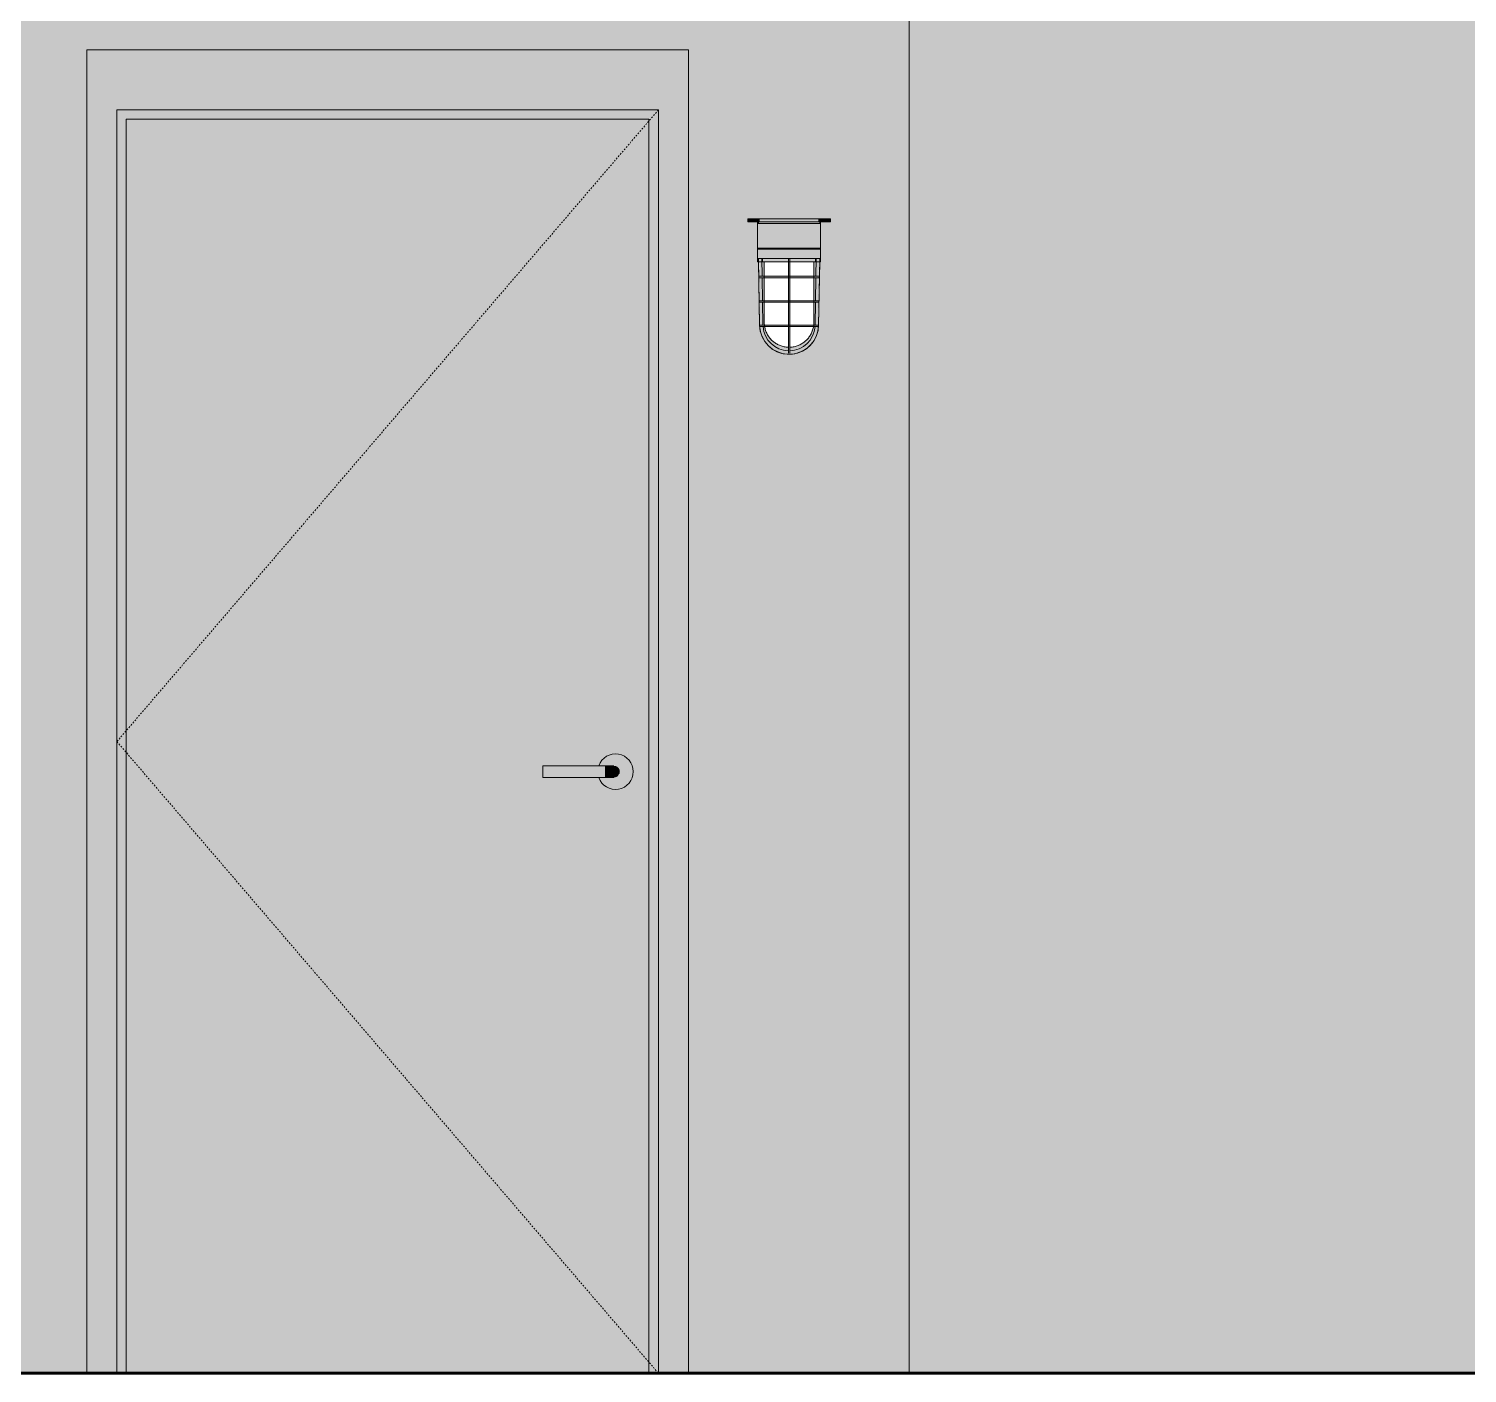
# Model space of a CAD drawing. Header units: inches. Extents: x -3547 to 1646, y 123 to 485.
# Drawn here: x 806.2 to 901.9, y 268 to 357.4 of the extents above; entities that cross this region are included whole.
import ezdxf

# ---------------------------------------------------------------- set-up
doc = ezdxf.new("R2010")
doc.units = ezdxf.units.IN
doc.header["$MEASUREMENT"] = 0
doc.linetypes.add('Dash 1_16_', pattern=[0.125, 0.0625, -0.0625])
doc.linetypes.add('Grid Line 1_2_', pattern=[0.875, 0.5, -0.125, 0.125, -0.125])
for name, color, linetype, lineweight in [('0-3', 50, 'Continuous', 5), ('A-DOOR', 31, 'Continuous', 18), ('A-DOOR-1', 31, 'Continuous', 9), ('A-DOOR-2', 31, 'Dash 1_16_', 9), ('A-DOOR-FRAM', 31, 'Continuous', 9), ('A-DOOR-FRAM-1', 31, 'Continuous', 18), ('A-FLOR-2', 250, 'Continuous', 60), ('A-FLOR-LEVL-1', 51, 'Grid Line 1_2_', 9), ('E-LITE-EQPM', 33, 'Continuous', 9), ('I-WALL', 2, 'Continuous', 18), ('I-WALL-1', 2, 'Continuous', 5)]:
    doc.layers.add(name, color=color, linetype=linetype, lineweight=lineweight)

# ---------------------------------------------------------------- blocks, each defined once
blk = doc.blocks.new('CTR - 1st Phase - Shell_rvt-4-INTERIOR ELEVATION - CORRIDOR EAST _302_E_ - 3RD FLOOR - WEST WALL')
at = {"layer": 'A-FLOR-2'}
blk.add_line((3496.968, 268), (2452.236, 268), dxfattribs=at)
blk = doc.blocks.new('Lighting-Flood-Cooper-All-Pro-VT1730-LED - Lighting-Flood-Cooper-All-Pro-VT1730-LED-2279368-INTERIOR ELEVATION - CORRIDOR EAST _302_E_ - 3RD FLOOR - WEST WALL')
at = {"layer": 'E-LITE-EQPM'}
for points in [[(2765.11, 344.562), (2765.167, 344.562), (2765.167, 344.75), (2764.976, 344.75), (2764.99, 344.562), (2765.059, 344.562)], [(2765.167, 344.562), (2765.375, 344.562), (2765.375, 344.75), (2765.167, 344.75)], [(2765.624, 344.562), (2765.738, 344.562), (2765.724, 344.75), (2765.375, 344.75), (2765.375, 344.562), (2765.52, 344.562)], [(2769.033, 342.812), (2769.824, 342.812), (2769.824, 344.437), (2765.624, 344.437), (2765.624, 342.812), (2768.612, 342.812)], [(2765.823, 344.437), (2769.761, 344.437), (2769.761, 344.562), (2765.686, 344.562), (2765.686, 344.437), (2765.787, 344.437)], [(2767.76, 344.562), (2769.709, 344.562), (2769.699, 344.75), (2765.738, 344.75), (2765.749, 344.562), (2767.724, 344.562)], [(2769.72, 344.562), (2770.072, 344.562), (2770.072, 344.75), (2769.709, 344.75), (2769.712, 344.562)], [(2770.174, 344.562), (2770.281, 344.562), (2770.281, 344.75), (2770.072, 344.75), (2770.072, 344.562)], [(2770.472, 344.562), (2770.457, 344.75), (2770.281, 344.75), (2770.281, 344.562), (2770.457, 344.562)], [(2769.685, 342.125), (2769.824, 342.125), (2769.824, 342.75), (2765.624, 342.75), (2765.624, 342.125), (2769.616, 342.125)], [(2768.184, 342.75), (2769.792, 342.75), (2769.792, 342.812), (2765.655, 342.812), (2765.655, 342.75), (2768.175, 342.75)], [(2765.765, 337.678), (2765.808, 337.69), (2765.709, 342.125), (2765.687, 342.125), (2765.738, 339.068), (2765.752, 338.582), (2765.765, 337.679)], [(2769.683, 337.678), (2769.739, 340.736), (2769.742, 341.221), (2769.755, 342.125), (2769.716, 342.125), (2769.65, 337.679), (2769.677, 337.679)], [(2766.188, 339.221), (2767.677, 339.225), (2767.696, 339.261), (2767.74, 339.265), (2767.771, 339.242), (2767.771, 339.221), (2769.684, 339.24), (2769.657, 339.315), (2767.771, 339.294), (2767.724, 339.27), (2767.677, 339.297), (2767.677, 339.315), (2765.771, 339.297), (2765.763, 339.24), (2765.924, 339.221), (2766.023, 339.221), (2766.174, 339.221)], [(2767.668, 335.752), (2768.006, 335.776), (2768.301, 335.844), (2768.582, 335.953), (2768.995, 336.218), (2769.215, 336.449), (2769.439, 336.77), (2769.551, 337.022), (2769.606, 337.157), (2769.661, 337.449), (2769.661, 337.679), (2769.65, 337.664), (2769.631, 337.611), (2769.619, 337.596), (2769.413, 336.828), (2768.906, 336.206), (2768.145, 335.844), (2767.748, 335.826), (2767.712, 335.768), (2767.689, 335.776), (2767.689, 335.837), (2767.677, 335.844), (2767.259, 335.865), (2766.541, 336.206), (2766.009, 336.86), (2765.809, 337.614), (2765.794, 337.615), (2765.778, 337.679), (2765.77, 337.678), (2765.816, 337.281), (2765.853, 337.129), (2766.066, 336.662), (2766.422, 336.252), (2766.657, 336.074), (2766.9, 335.932), (2767.408, 335.776), (2767.623, 335.762)], [(2768.691, 337.596), (2769.653, 337.615), (2769.627, 337.69), (2767.758, 337.672), (2767.74, 337.647), (2767.697, 337.655), (2767.688, 337.687), (2767.677, 337.69), (2765.8, 337.669), (2765.798, 337.615), (2766.265, 337.596), (2767.681, 337.599), (2767.699, 337.637), (2767.756, 337.631), (2767.771, 337.596), (2768.624, 337.596)]]:
    blk.add_hatch(color=256, dxfattribs=at).paths.add_polyline_path(points, flags=0)
h = blk.add_hatch(color=256, dxfattribs=at)
h.paths.add_polyline_path([(2767.677, 335.844), (2767.677, 335.991), (2766.866, 336.206), (2766.222, 336.864), (2765.992, 337.597), (2765.827, 337.606), (2766.009, 336.86), (2766.541, 336.206), (2767.302, 335.844), (2767.473, 335.844)], flags=0)
h.paths.add_polyline_path([(2767.896, 335.844), (2768.145, 335.844), (2768.907, 336.206), (2769.448, 336.896), (2769.622, 337.61), (2769.433, 337.596), (2769.215, 336.828), (2768.582, 336.206), (2767.771, 335.991), (2767.771, 335.844)], flags=0)
h.paths.add_polyline_path([(2765.809, 337.686), (2765.893, 337.69), (2765.99, 337.69), (2765.963, 339.23), (2765.853, 339.225), (2765.782, 339.221), (2765.808, 337.69)], flags=0)
h.paths.add_polyline_path([(2769.639, 337.686), (2769.666, 339.237), (2769.484, 339.221), (2769.458, 337.69), (2769.639, 337.686)], flags=0)
h.paths.add_polyline_path([(2765.78, 339.312), (2765.862, 339.315), (2765.962, 339.315), (2765.935, 340.855), (2765.826, 340.85), (2765.753, 340.846), (2765.78, 339.315)], flags=0)
h.paths.add_polyline_path([(2769.667, 339.312), (2769.694, 340.861), (2769.513, 340.846), (2769.486, 339.315), (2769.657, 339.315)], flags=0)
h.paths.add_polyline_path([(2765.752, 340.937), (2765.835, 340.94), (2765.933, 340.94), (2765.912, 342.125), (2765.731, 342.125), (2765.752, 340.94)], flags=0)
h.paths.add_polyline_path([(2769.696, 340.937), (2769.716, 342.125), (2769.535, 342.125), (2769.535, 340.94), (2769.685, 340.94)], flags=0)
h = blk.add_hatch(color=256, dxfattribs=at)
h.paths.add_polyline_path([(2768.136, 341.899), (2769.492, 341.899), (2769.492, 342.125), (2767.759, 342.125), (2767.78, 341.899), (2768.128, 341.899)], flags=0)
h.paths.add_polyline_path([(2766.103, 341.899), (2767.679, 341.899), (2767.677, 342.125), (2765.956, 342.125), (2765.956, 341.899), (2766.074, 341.899)], flags=0)
h = blk.add_hatch(color=256, dxfattribs=at)
h.paths.add_polyline_path([(2767.718, 337.678), (2767.759, 337.69), (2767.771, 338.329), (2767.756, 339.257), (2767.724, 339.265), (2767.677, 339.245), (2767.697, 337.679), (2767.708, 337.678)], flags=0)
h.paths.add_polyline_path([(2767.733, 339.27), (2767.771, 339.302), (2767.752, 340.882), (2767.751, 340.905), (2767.771, 340.943), (2767.75, 342.125), (2767.688, 342.107), (2767.677, 341.356), (2767.699, 340.898), (2767.69, 340.882), (2767.677, 340.842), (2767.696, 339.278), (2767.724, 339.27)], flags=0)
h = blk.add_hatch(color=256, dxfattribs=at)
h.paths.add_polyline_path([(2769.513, 340.846), (2769.712, 340.864), (2769.685, 340.94), (2767.771, 340.918), (2767.754, 340.881), (2767.771, 340.846), (2769.51, 340.846)], flags=0)
h.paths.add_polyline_path([(2765.898, 340.846), (2765.986, 340.846), (2767.677, 340.85), (2767.699, 340.89), (2767.691, 340.906), (2767.625, 340.94), (2765.75, 340.936), (2765.736, 340.864), (2765.883, 340.846)], flags=0)
h = blk.add_hatch(color=256, dxfattribs=at)
h.paths.add_polyline_path([(2767.729, 335.762), (2767.771, 335.964), (2767.75, 337.477), (2767.748, 337.639), (2767.689, 337.631), (2767.681, 337.596), (2767.677, 335.844), (2767.706, 335.826), (2767.706, 335.77), (2767.725, 335.764)], flags=0)
h.paths.add_polyline_path([(2767.724, 337.644), (2767.746, 337.649), (2767.75, 337.679), (2767.69, 337.66), (2767.721, 337.645)], flags=0)
for p, q in [((2764.974, 344.75), (2764.974, 344.562)), ((2764.976, 344.75), (2765.167, 344.75)), ((2765.167, 344.562), (2764.976, 344.562)), ((2765.167, 344.75), (2765.375, 344.75)), ((2765.167, 344.75), (2765.167, 344.562)), ((2765.375, 344.562), (2765.167, 344.562)), ((2765.375, 344.75), (2765.738, 344.75)), ((2765.738, 344.562), (2765.375, 344.562)), ((2765.624, 341.899), (2765.624, 344.75)), ((2765.624, 344.75), (2769.824, 344.75)), ((2765.624, 344.437), (2765.624, 342.812)), ((2765.624, 344.437), (2769.824, 344.437)), ((2765.686, 344.562), (2765.686, 344.437)), ((2765.738, 344.75), (2769.709, 344.75)), ((2765.738, 344.562), (2765.738, 344.75)), ((2769.709, 344.562), (2765.738, 344.562)), ((2769.709, 344.75), (2770.072, 344.75)), ((2769.709, 344.75), (2769.709, 344.562)), ((2770.072, 344.562), (2769.709, 344.562)), ((2769.761, 344.437), (2769.761, 344.562)), ((2769.824, 344.75), (2769.824, 341.899)), ((2769.824, 342.812), (2769.824, 344.437)), ((2770.072, 344.75), (2770.281, 344.75)), ((2770.281, 344.562), (2770.072, 344.562)), ((2770.281, 344.75), (2770.472, 344.75)), ((2770.281, 344.75), (2770.281, 344.562)), ((2770.472, 344.562), (2770.281, 344.562)), ((2770.474, 344.562), (2770.474, 344.75)), ((2765.624, 342.812), (2769.824, 342.812)), ((2765.624, 342.75), (2765.624, 342.125)), ((2765.624, 342.75), (2769.824, 342.75)), ((2765.655, 342.812), (2765.655, 342.75)), ((2769.792, 342.75), (2769.792, 342.812)), ((2769.824, 342.125), (2769.824, 342.75)), ((2765.624, 342.125), (2769.824, 342.125)), ((2769.824, 341.899), (2765.624, 341.899)), ((2765.684, 342.125), (2765.762, 337.678)), ((2765.688, 341.899), (2765.762, 337.681)), ((2765.913, 342.125), (2765.933, 340.94)), ((2765.956, 342.125), (2765.956, 341.899)), ((2765.956, 341.899), (2767.679, 341.899)), ((2766.074, 341.899), (2766.074, 337.871)), ((2767.677, 342.126), (2767.677, 337.679)), ((2767.769, 341.899), (2769.492, 341.899)), ((2767.771, 337.679), (2767.771, 342.126)), ((2769.374, 337.871), (2769.374, 341.899)), ((2769.492, 341.899), (2769.492, 342.125)), ((2769.535, 342.125), (2769.514, 340.94)), ((2769.686, 337.678), (2769.763, 342.125)), ((2769.759, 341.899), (2769.686, 337.681)), ((2765.876, 340.846), (2765.903, 340.846)), ((2765.935, 340.855), (2765.962, 339.31)), ((2769.513, 340.846), (2769.486, 339.31)), ((2765.903, 339.221), (2765.922, 339.221)), ((2765.963, 339.23), (2765.99, 337.686)), ((2769.484, 339.224), (2769.457, 337.686)), ((2765.931, 337.596), (2765.951, 337.596)), ((2767.677, 337.596), (2767.677, 337.303)), ((2767.677, 335.991), (2767.677, 336.206)), ((2767.677, 335.844), (2767.677, 335.978)), ((2767.771, 336.206), (2767.771, 335.991)), ((2767.771, 335.978), (2767.771, 335.844))]:
    blk.add_line(p, q, dxfattribs=at)
at = {"layer": 'E-LITE-EQPM', "flags": 128}
for points in [[(2765.752, 340.846), (2765.75, 340.846), (2765.748, 340.846), (2765.746, 340.846), (2765.744, 340.846), (2765.742, 340.847), (2765.741, 340.847), (2765.739, 340.848), (2765.737, 340.848), (2765.735, 340.849), (2765.734, 340.85), (2765.732, 340.85), (2765.73, 340.851), (2765.728, 340.852), (2765.727, 340.853), (2765.725, 340.854), (2765.724, 340.855), (2765.722, 340.856), (2765.721, 340.858), (2765.719, 340.859), (2765.718, 340.86), (2765.717, 340.861), (2765.716, 340.863), (2765.714, 340.864), (2765.713, 340.866), (2765.712, 340.867), (2765.711, 340.869), (2765.71, 340.871), (2765.71, 340.872), (2765.709, 340.874), (2765.708, 340.876), (2765.707, 340.878), (2765.707, 340.879), (2765.706, 340.881), (2765.706, 340.883), (2765.706, 340.885), (2765.705, 340.887), (2765.705, 340.889), (2765.705, 340.89), (2765.705, 340.892), (2765.705, 340.894), (2765.705, 340.896), (2765.705, 340.898), (2765.705, 340.9), (2765.706, 340.902), (2765.706, 340.903), (2765.707, 340.905), (2765.707, 340.907), (2765.708, 340.909), (2765.708, 340.911), (2765.709, 340.912), (2765.71, 340.914), (2765.711, 340.916), (2765.712, 340.917), (2765.713, 340.919), (2765.714, 340.92), (2765.715, 340.922), (2765.716, 340.923), (2765.717, 340.925), (2765.719, 340.926), (2765.72, 340.927), (2765.722, 340.929), (2765.723, 340.93), (2765.724, 340.931), (2765.726, 340.932), (2765.728, 340.933), (2765.729, 340.934), (2765.731, 340.935), (2765.733, 340.936), (2765.734, 340.936), (2765.736, 340.937), (2765.738, 340.938), (2765.74, 340.938), (2765.741, 340.938), (2765.743, 340.939), (2765.745, 340.939), (2765.747, 340.939), (2765.749, 340.94), (2765.751, 340.94), (2765.752, 340.94)], [(2765.752, 340.94), (2765.753, 340.94), (2765.758, 340.94), (2765.766, 340.94), (2765.777, 340.94), (2765.791, 340.94), (2765.808, 340.94)], [(2769.696, 340.94), (2769.694, 340.94), (2769.689, 340.94), (2769.682, 340.94), (2769.671, 340.94), (2769.656, 340.94), (2769.639, 340.94), (2769.619, 340.94), (2769.596, 340.94), (2769.569, 340.94), (2769.54, 340.94), (2769.508, 340.94), (2769.473, 340.94), (2769.435, 340.94), (2769.394, 340.94), (2769.351, 340.94), (2769.305, 340.94), (2769.257, 340.94), (2769.206, 340.94), (2769.153, 340.94), (2769.098, 340.94), (2769.04, 340.94), (2768.98, 340.94), (2768.918, 340.94), (2768.855, 340.94), (2768.789, 340.94), (2768.722, 340.94), (2768.653, 340.94), (2768.583, 340.94), (2768.511, 340.94), (2768.438, 340.94), (2768.364, 340.94), (2768.289, 340.94), (2768.213, 340.94), (2768.136, 340.94), (2768.059, 340.94), (2767.981, 340.94), (2767.903, 340.94), (2767.824, 340.94), (2767.745, 340.94), (2767.666, 340.94), (2767.587, 340.94), (2767.509, 340.94), (2767.431, 340.94), (2767.353, 340.94), (2767.276, 340.94), (2767.199, 340.94), (2767.124, 340.94), (2767.049, 340.94), (2766.975, 340.94), (2766.903, 340.94), (2766.832, 340.94), (2766.762, 340.94), (2766.694, 340.94), (2766.628, 340.94), (2766.563, 340.94), (2766.5, 340.94), (2766.44, 340.94), (2766.381, 340.94), (2766.324, 340.94), (2766.27, 340.94), (2766.218, 340.94), (2766.168, 340.94), (2766.121, 340.94), (2766.076, 340.94), (2766.034, 340.94), (2765.995, 340.94), (2765.958, 340.94), (2765.924, 340.94), (2765.894, 340.94), (2765.866, 340.94), (2765.841, 340.94), (2765.819, 340.94), (2765.8, 340.94), (2765.784, 340.94), (2765.772, 340.94), (2765.762, 340.94), (2765.756, 340.94), (2765.752, 340.94), (2765.752, 340.94)], [(2765.819, 340.846), (2765.8, 340.846), (2765.784, 340.846), (2765.772, 340.846), (2765.762, 340.846), (2765.756, 340.846), (2765.752, 340.846), (2765.752, 340.846)], [(2765.752, 340.846), (2765.753, 340.846), (2765.758, 340.846), (2765.766, 340.846), (2765.777, 340.846), (2765.791, 340.846), (2765.808, 340.846), (2765.829, 340.846), (2765.852, 340.846), (2765.878, 340.846), (2765.907, 340.846), (2765.94, 340.846), (2765.975, 340.846), (2766.012, 340.846), (2766.053, 340.846), (2766.096, 340.846), (2766.142, 340.846), (2766.19, 340.846), (2766.241, 340.846), (2766.294, 340.846), (2766.35, 340.846), (2766.408, 340.846), (2766.467, 340.846), (2766.529, 340.846), (2766.593, 340.846), (2766.658, 340.846), (2766.725, 340.846), (2766.794, 340.846), (2766.865, 340.846), (2766.936, 340.846), (2767.009, 340.846), (2767.083, 340.846), (2767.158, 340.846), (2767.234, 340.846), (2767.311, 340.846), (2767.389, 340.846), (2767.467, 340.846), (2767.545, 340.846), (2767.624, 340.846), (2767.702, 340.846), (2767.781, 340.846), (2767.86, 340.846), (2767.939, 340.846), (2768.017, 340.846), (2768.095, 340.846), (2768.172, 340.846), (2768.248, 340.846), (2768.324, 340.846), (2768.398, 340.846), (2768.472, 340.846), (2768.544, 340.846), (2768.615, 340.846), (2768.685, 340.846), (2768.753, 340.846), (2768.82, 340.846), (2768.884, 340.846), (2768.947, 340.846), (2769.008, 340.846), (2769.067, 340.846), (2769.123, 340.846), (2769.178, 340.846), (2769.23, 340.846), (2769.28, 340.846), (2769.327, 340.846), (2769.371, 340.846), (2769.413, 340.846), (2769.453, 340.846), (2769.489, 340.846), (2769.523, 340.846), (2769.554, 340.846), (2769.582, 340.846), (2769.607, 340.846), (2769.629, 340.846), (2769.647, 340.846), (2769.663, 340.846), (2769.676, 340.846), (2769.686, 340.846), (2769.692, 340.846), (2769.695, 340.846), (2769.696, 340.846)], [(2769.696, 340.846), (2769.694, 340.846), (2769.689, 340.846), (2769.682, 340.846), (2769.671, 340.846), (2769.656, 340.846), (2769.639, 340.846), (2769.619, 340.846)], [(2769.629, 340.94), (2769.647, 340.94), (2769.663, 340.94), (2769.676, 340.94), (2769.686, 340.94), (2769.692, 340.94), (2769.695, 340.94), (2769.696, 340.94)], [(2769.696, 340.94), (2769.698, 340.94), (2769.699, 340.939), (2769.701, 340.939), (2769.703, 340.939), (2769.705, 340.939), (2769.707, 340.938), (2769.709, 340.938), (2769.71, 340.937), (2769.712, 340.937), (2769.714, 340.936), (2769.716, 340.935), (2769.717, 340.934), (2769.719, 340.933), (2769.721, 340.932), (2769.722, 340.931), (2769.724, 340.93), (2769.725, 340.929), (2769.727, 340.928), (2769.728, 340.927), (2769.729, 340.925), (2769.731, 340.924), (2769.732, 340.923), (2769.733, 340.921), (2769.734, 340.92), (2769.735, 340.918), (2769.736, 340.916), (2769.737, 340.915), (2769.738, 340.913), (2769.739, 340.911), (2769.739, 340.91), (2769.74, 340.908), (2769.741, 340.906), (2769.741, 340.904), (2769.742, 340.903), (2769.742, 340.901), (2769.742, 340.899), (2769.742, 340.897), (2769.743, 340.895), (2769.743, 340.893), (2769.743, 340.891), (2769.742, 340.89), (2769.742, 340.888), (2769.742, 340.886), (2769.742, 340.884), (2769.741, 340.882), (2769.741, 340.88), (2769.74, 340.878), (2769.74, 340.877), (2769.739, 340.875), (2769.738, 340.873), (2769.738, 340.872), (2769.737, 340.87), (2769.736, 340.868), (2769.735, 340.867), (2769.734, 340.865), (2769.732, 340.864), (2769.731, 340.862), (2769.73, 340.861), (2769.729, 340.859), (2769.727, 340.858), (2769.726, 340.857), (2769.724, 340.856), (2769.723, 340.855), (2769.721, 340.854), (2769.72, 340.853), (2769.718, 340.852), (2769.717, 340.851), (2769.715, 340.85), (2769.713, 340.849), (2769.711, 340.849), (2769.71, 340.848), (2769.708, 340.847), (2769.706, 340.847), (2769.704, 340.847), (2769.702, 340.846), (2769.7, 340.846), (2769.699, 340.846), (2769.697, 340.846), (2769.696, 340.846)], [(2765.78, 339.221), (2765.778, 339.221), (2765.776, 339.221), (2765.774, 339.221), (2765.772, 339.221), (2765.77, 339.222), (2765.768, 339.222), (2765.767, 339.223), (2765.765, 339.223), (2765.763, 339.224), (2765.761, 339.225), (2765.76, 339.225), (2765.758, 339.226), (2765.756, 339.227), (2765.755, 339.228), (2765.753, 339.229), (2765.752, 339.23), (2765.75, 339.231), (2765.749, 339.233), (2765.747, 339.234), (2765.746, 339.235), (2765.745, 339.236), (2765.743, 339.238), (2765.742, 339.239), (2765.741, 339.241), (2765.74, 339.242), (2765.739, 339.244), (2765.738, 339.246), (2765.737, 339.247), (2765.737, 339.249), (2765.736, 339.251), (2765.735, 339.253), (2765.735, 339.254), (2765.734, 339.256), (2765.734, 339.258), (2765.733, 339.26), (2765.733, 339.262), (2765.733, 339.264), (2765.733, 339.265), (2765.733, 339.267), (2765.733, 339.269), (2765.733, 339.271), (2765.733, 339.273), (2765.733, 339.275), (2765.734, 339.277), (2765.734, 339.278), (2765.734, 339.28), (2765.735, 339.282), (2765.736, 339.284), (2765.736, 339.286), (2765.737, 339.287), (2765.738, 339.289), (2765.739, 339.291), (2765.74, 339.292), (2765.741, 339.294), (2765.742, 339.295), (2765.743, 339.297), (2765.744, 339.298), (2765.745, 339.3), (2765.747, 339.301), (2765.748, 339.302), (2765.749, 339.304), (2765.751, 339.305), (2765.752, 339.306), (2765.754, 339.307), (2765.755, 339.308), (2765.757, 339.309), (2765.759, 339.31), (2765.76, 339.311), (2765.762, 339.311), (2765.764, 339.312), (2765.766, 339.313), (2765.767, 339.313), (2765.769, 339.313), (2765.771, 339.314), (2765.773, 339.314), (2765.775, 339.314), (2765.777, 339.315), (2765.779, 339.315), (2765.78, 339.315)], [(2765.78, 339.315), (2765.781, 339.315), (2765.786, 339.315), (2765.794, 339.315), (2765.804, 339.315), (2765.818, 339.315), (2765.835, 339.315), (2765.853, 339.315)], [(2769.668, 339.315), (2769.666, 339.315), (2769.662, 339.315), (2769.654, 339.315), (2769.643, 339.315), (2769.629, 339.315), (2769.612, 339.315), (2769.592, 339.315), (2769.569, 339.315), (2769.543, 339.315), (2769.514, 339.315), (2769.483, 339.315), (2769.448, 339.315), (2769.411, 339.315), (2769.371, 339.315), (2769.328, 339.315), (2769.283, 339.315), (2769.235, 339.315), (2769.185, 339.315), (2769.133, 339.315), (2769.078, 339.315), (2769.021, 339.315), (2768.962, 339.315), (2768.902, 339.315), (2768.839, 339.315), (2768.774, 339.315), (2768.708, 339.315), (2768.64, 339.315), (2768.571, 339.315), (2768.5, 339.315), (2768.428, 339.315), (2768.355, 339.315), (2768.281, 339.315), (2768.206, 339.315), (2768.131, 339.315), (2768.054, 339.315), (2767.977, 339.315), (2767.9, 339.315), (2767.822, 339.315), (2767.745, 339.315), (2767.667, 339.315), (2767.589, 339.315), (2767.512, 339.315), (2767.435, 339.315), (2767.358, 339.315), (2767.282, 339.315), (2767.207, 339.315), (2767.132, 339.315), (2767.059, 339.315), (2766.986, 339.315), (2766.915, 339.315), (2766.845, 339.315), (2766.776, 339.315), (2766.709, 339.315), (2766.643, 339.315), (2766.58, 339.315), (2766.518, 339.315), (2766.458, 339.315), (2766.4, 339.315), (2766.344, 339.315), (2766.29, 339.315), (2766.239, 339.315), (2766.19, 339.315), (2766.143, 339.315), (2766.099, 339.315), (2766.058, 339.315), (2766.019, 339.315), (2765.983, 339.315), (2765.95, 339.315), (2765.919, 339.315), (2765.892, 339.315), (2765.867, 339.315), (2765.846, 339.315), (2765.827, 339.315), (2765.812, 339.315), (2765.799, 339.315), (2765.79, 339.315), (2765.783, 339.315), (2765.78, 339.315), (2765.78, 339.315)], [(2765.853, 339.221), (2765.846, 339.221), (2765.827, 339.221), (2765.812, 339.221), (2765.799, 339.221), (2765.79, 339.221), (2765.783, 339.221), (2765.78, 339.221), (2765.78, 339.221)], [(2765.78, 339.221), (2765.781, 339.221), (2765.786, 339.221), (2765.794, 339.221), (2765.804, 339.221), (2765.818, 339.221), (2765.835, 339.221), (2765.855, 339.221), (2765.878, 339.221), (2765.904, 339.221), (2765.933, 339.221), (2765.965, 339.221), (2765.999, 339.221), (2766.037, 339.221), (2766.077, 339.221), (2766.119, 339.221), (2766.164, 339.221), (2766.212, 339.221), (2766.262, 339.221), (2766.315, 339.221), (2766.369, 339.221), (2766.426, 339.221), (2766.485, 339.221), (2766.546, 339.221), (2766.609, 339.221), (2766.673, 339.221), (2766.74, 339.221), (2766.807, 339.221), (2766.877, 339.221), (2766.947, 339.221), (2767.019, 339.221), (2767.092, 339.221), (2767.166, 339.221), (2767.241, 339.221), (2767.317, 339.221), (2767.393, 339.221), (2767.47, 339.221), (2767.547, 339.221), (2767.625, 339.221), (2767.703, 339.221), (2767.781, 339.221), (2767.858, 339.221), (2767.936, 339.221), (2768.013, 339.221), (2768.089, 339.221), (2768.165, 339.221), (2768.241, 339.221), (2768.315, 339.221), (2768.389, 339.221), (2768.461, 339.221), (2768.533, 339.221), (2768.603, 339.221), (2768.671, 339.221), (2768.739, 339.221), (2768.804, 339.221), (2768.868, 339.221), (2768.93, 339.221), (2768.99, 339.221), (2769.048, 339.221), (2769.104, 339.221), (2769.157, 339.221), (2769.209, 339.221), (2769.258, 339.221), (2769.304, 339.221), (2769.348, 339.221), (2769.39, 339.221), (2769.428, 339.221), (2769.464, 339.221), (2769.498, 339.221), (2769.528, 339.221), (2769.556, 339.221), (2769.58, 339.221), (2769.602, 339.221), (2769.62, 339.221), (2769.636, 339.221), (2769.648, 339.221), (2769.658, 339.221), (2769.664, 339.221), (2769.667, 339.221), (2769.668, 339.221)], [(2769.668, 339.221), (2769.666, 339.221), (2769.662, 339.221), (2769.654, 339.221), (2769.643, 339.221), (2769.629, 339.221), (2769.612, 339.221), (2769.592, 339.221)], [(2769.602, 339.315), (2769.62, 339.315), (2769.636, 339.315), (2769.648, 339.315), (2769.658, 339.315), (2769.664, 339.315), (2769.667, 339.315), (2769.668, 339.315)], [(2769.668, 339.315), (2769.67, 339.315), (2769.672, 339.314), (2769.673, 339.314), (2769.675, 339.314), (2769.677, 339.314), (2769.679, 339.313), (2769.681, 339.313), (2769.683, 339.312), (2769.684, 339.312), (2769.686, 339.311), (2769.688, 339.31), (2769.69, 339.309), (2769.691, 339.308), (2769.693, 339.307), (2769.694, 339.306), (2769.696, 339.305), (2769.697, 339.304), (2769.699, 339.303), (2769.7, 339.302), (2769.702, 339.3), (2769.703, 339.299), (2769.704, 339.298), (2769.705, 339.296), (2769.706, 339.295), (2769.707, 339.293), (2769.708, 339.291), (2769.709, 339.29), (2769.71, 339.288), (2769.711, 339.286), (2769.712, 339.285), (2769.712, 339.283), (2769.713, 339.281), (2769.713, 339.279), (2769.714, 339.278), (2769.714, 339.276), (2769.714, 339.274), (2769.715, 339.272), (2769.715, 339.27), (2769.715, 339.268), (2769.715, 339.266), (2769.715, 339.265), (2769.714, 339.263), (2769.714, 339.261), (2769.714, 339.259), (2769.714, 339.257), (2769.713, 339.255), (2769.713, 339.253), (2769.712, 339.252), (2769.711, 339.25), (2769.711, 339.248), (2769.71, 339.247), (2769.709, 339.245), (2769.708, 339.243), (2769.707, 339.242), (2769.706, 339.24), (2769.705, 339.239), (2769.703, 339.237), (2769.702, 339.236), (2769.701, 339.234), (2769.7, 339.233), (2769.698, 339.232), (2769.697, 339.231), (2769.695, 339.23), (2769.694, 339.229), (2769.692, 339.228), (2769.69, 339.227), (2769.689, 339.226), (2769.687, 339.225), (2769.685, 339.224), (2769.684, 339.224), (2769.682, 339.223), (2769.68, 339.222), (2769.678, 339.222), (2769.676, 339.222), (2769.675, 339.221), (2769.673, 339.221), (2769.671, 339.221), (2769.669, 339.221), (2769.668, 339.221)], [(2769.686, 337.678), (2769.648, 337.328), (2769.548, 336.99), (2769.389, 336.675), (2769.177, 336.394), (2768.917, 336.155), (2768.62, 335.967), (2768.293, 335.835), (2767.948, 335.763), (2767.595, 335.755), (2767.247, 335.809), (2766.914, 335.925), (2766.607, 336.099), (2766.337, 336.325), (2766.111, 336.595), (2765.937, 336.902), (2765.821, 337.234), (2765.762, 337.678)], [(2765.81, 337.596), (2765.808, 337.596), (2765.806, 337.596), (2765.805, 337.596), (2765.803, 337.596), (2765.801, 337.597), (2765.799, 337.597), (2765.797, 337.598), (2765.795, 337.598), (2765.794, 337.599), (2765.792, 337.6), (2765.79, 337.6), (2765.789, 337.601), (2765.787, 337.602), (2765.785, 337.603), (2765.784, 337.604), (2765.782, 337.605), (2765.781, 337.606), (2765.779, 337.608), (2765.778, 337.609), (2765.777, 337.61), (2765.775, 337.611), (2765.774, 337.613), (2765.773, 337.614), (2765.772, 337.616), (2765.771, 337.617), (2765.77, 337.619), (2765.769, 337.621), (2765.768, 337.622), (2765.767, 337.624), (2765.767, 337.626), (2765.766, 337.628), (2765.765, 337.629), (2765.765, 337.631), (2765.764, 337.633), (2765.764, 337.635), (2765.764, 337.637), (2765.764, 337.639), (2765.763, 337.64), (2765.763, 337.642), (2765.763, 337.644), (2765.763, 337.646), (2765.764, 337.648), (2765.764, 337.65), (2765.764, 337.652), (2765.765, 337.653), (2765.765, 337.655), (2765.766, 337.657), (2765.766, 337.659), (2765.767, 337.661), (2765.768, 337.662), (2765.768, 337.664), (2765.769, 337.666), (2765.77, 337.667), (2765.771, 337.669), (2765.772, 337.67), (2765.773, 337.672), (2765.775, 337.673), (2765.776, 337.675), (2765.777, 337.676), (2765.779, 337.677), (2765.78, 337.679), (2765.781, 337.68), (2765.783, 337.681), (2765.784, 337.682), (2765.786, 337.683), (2765.788, 337.684), (2765.789, 337.685), (2765.791, 337.686), (2765.793, 337.686), (2765.795, 337.687), (2765.796, 337.688), (2765.798, 337.688), (2765.8, 337.688), (2765.802, 337.689), (2765.804, 337.689), (2765.805, 337.689), (2765.807, 337.69), (2765.809, 337.69), (2765.81, 337.69)], [(2765.81, 337.69), (2765.812, 337.69), (2765.816, 337.69), (2765.824, 337.69), (2765.835, 337.69), (2765.848, 337.69), (2765.865, 337.69), (2765.885, 337.69)], [(2769.637, 337.69), (2769.636, 337.69), (2769.631, 337.69), (2769.623, 337.69), (2769.613, 337.69), (2769.599, 337.69), (2769.582, 337.69), (2769.563, 337.69), (2769.54, 337.69), (2769.515, 337.69), (2769.486, 337.69), (2769.455, 337.69), (2769.421, 337.69), (2769.384, 337.69), (2769.345, 337.69), (2769.303, 337.69), (2769.259, 337.69), (2769.212, 337.69), (2769.162, 337.69), (2769.111, 337.69), (2769.057, 337.69), (2769.001, 337.69), (2768.943, 337.69), (2768.883, 337.69), (2768.821, 337.69), (2768.758, 337.69), (2768.692, 337.69), (2768.626, 337.69), (2768.557, 337.69), (2768.488, 337.69), (2768.417, 337.69), (2768.345, 337.69), (2768.272, 337.69), (2768.199, 337.69), (2768.124, 337.69), (2768.049, 337.69), (2767.973, 337.69), (2767.897, 337.69), (2767.821, 337.69), (2767.744, 337.69), (2767.668, 337.69), (2767.591, 337.69), (2767.515, 337.69), (2767.439, 337.69), (2767.364, 337.69), (2767.289, 337.69), (2767.215, 337.69), (2767.141, 337.69), (2767.069, 337.69), (2766.998, 337.69), (2766.927, 337.69), (2766.858, 337.69), (2766.791, 337.69), (2766.725, 337.69), (2766.66, 337.69), (2766.598, 337.69), (2766.537, 337.69), (2766.478, 337.69), (2766.421, 337.69), (2766.366, 337.69), (2766.313, 337.69), (2766.262, 337.69), (2766.214, 337.69), (2766.168, 337.69), (2766.125, 337.69), (2766.084, 337.69), (2766.046, 337.69), (2766.01, 337.69), (2765.978, 337.69), (2765.948, 337.69), (2765.921, 337.69), (2765.897, 337.69), (2765.875, 337.69), (2765.857, 337.69), (2765.842, 337.69), (2765.829, 337.69), (2765.82, 337.69), (2765.814, 337.69), (2765.811, 337.69), (2765.81, 337.69)], [(2765.897, 337.596), (2765.875, 337.596), (2765.857, 337.596), (2765.842, 337.596), (2765.829, 337.596), (2765.82, 337.596), (2765.814, 337.596), (2765.811, 337.596), (2765.81, 337.596)], [(2765.81, 337.596), (2765.812, 337.596), (2765.816, 337.596), (2765.824, 337.596), (2765.835, 337.596), (2765.848, 337.596), (2765.865, 337.596), (2765.885, 337.596), (2765.907, 337.596), (2765.933, 337.596), (2765.961, 337.596), (2765.992, 337.596), (2766.026, 337.596), (2766.063, 337.596), (2766.103, 337.596), (2766.144, 337.596), (2766.189, 337.596), (2766.236, 337.596), (2766.285, 337.596), (2766.337, 337.596), (2766.391, 337.596), (2766.447, 337.596), (2766.505, 337.596), (2766.564, 337.596), (2766.626, 337.596), (2766.69, 337.596), (2766.755, 337.596), (2766.822, 337.596), (2766.89, 337.596), (2766.96, 337.596), (2767.03, 337.596), (2767.102, 337.596), (2767.175, 337.596), (2767.249, 337.596), (2767.323, 337.596), (2767.399, 337.596), (2767.474, 337.596), (2767.55, 337.596), (2767.627, 337.596), (2767.703, 337.596), (2767.78, 337.596), (2767.856, 337.596), (2767.932, 337.596), (2768.008, 337.596), (2768.084, 337.596), (2768.158, 337.596), (2768.233, 337.596), (2768.306, 337.596), (2768.378, 337.596), (2768.45, 337.596), (2768.52, 337.596), (2768.589, 337.596), (2768.657, 337.596), (2768.723, 337.596), (2768.787, 337.596), (2768.85, 337.596), (2768.911, 337.596), (2768.97, 337.596), (2769.027, 337.596), (2769.082, 337.596), (2769.135, 337.596), (2769.185, 337.596), (2769.234, 337.596), (2769.279, 337.596), (2769.323, 337.596), (2769.363, 337.596), (2769.402, 337.596), (2769.437, 337.596), (2769.47, 337.596), (2769.5, 337.596), (2769.527, 337.596), (2769.551, 337.596), (2769.572, 337.596), (2769.59, 337.596), (2769.606, 337.596), (2769.618, 337.596), (2769.627, 337.596), (2769.634, 337.596), (2769.637, 337.596), (2769.637, 337.596)], [(2767.658, 336.222), (2767.592, 336.226), (2767.526, 336.233), (2767.461, 336.242), (2767.396, 336.254), (2767.332, 336.268), (2767.268, 336.285), (2767.205, 336.305), (2767.142, 336.327), (2767.081, 336.351), (2767.021, 336.378), (2766.962, 336.408), (2766.904, 336.439), (2766.847, 336.473), (2766.792, 336.509), (2766.738, 336.548), (2766.686, 336.588), (2766.636, 336.631), (2766.587, 336.675), (2766.54, 336.722), (2766.495, 336.77), (2766.452, 336.82), (2766.411, 336.871), (2766.372, 336.925), (2766.335, 336.98), (2766.301, 337.036), (2766.268, 337.093), (2766.239, 337.152), (2766.211, 337.212), (2766.186, 337.273), (2766.163, 337.335), (2766.143, 337.398), (2766.125, 337.462), (2766.11, 337.526), (2766.098, 337.591), (2766.088, 337.656), (2766.081, 337.721), (2766.076, 337.787), (2766.074, 337.853), (2766.074, 337.871)], [(2767.677, 337.679), (2767.677, 336.86), (2767.677, 336.206), (2767.677, 335.844)], [(2769.374, 337.871), (2769.372, 337.805), (2769.368, 337.739), (2769.362, 337.674), (2769.353, 337.608), (2769.341, 337.543), (2769.326, 337.479), (2769.309, 337.415), (2769.29, 337.352), (2769.268, 337.29), (2769.243, 337.229), (2769.217, 337.168), (2769.187, 337.109), (2769.156, 337.051), (2769.122, 336.995), (2769.086, 336.939), (2769.047, 336.886), (2769.007, 336.834), (2768.964, 336.783), (2768.92, 336.734), (2768.873, 336.687), (2768.825, 336.642), (2768.775, 336.599), (2768.723, 336.558), (2768.67, 336.519), (2768.615, 336.483), (2768.559, 336.448), (2768.501, 336.416), (2768.443, 336.386), (2768.383, 336.358), (2768.322, 336.333), (2768.26, 336.311), (2768.197, 336.29), (2768.133, 336.273), (2768.069, 336.258), (2768.004, 336.245), (2767.939, 336.235), (2767.873, 336.228), (2767.808, 336.223), (2767.742, 336.221)], [(2767.771, 335.844), (2767.771, 336.206), (2767.771, 336.86), (2767.771, 337.679)], [(2769.637, 337.596), (2769.636, 337.596), (2769.631, 337.596), (2769.623, 337.596), (2769.613, 337.596), (2769.599, 337.596), (2769.582, 337.596), (2769.563, 337.596)], [(2769.572, 337.69), (2769.59, 337.69), (2769.606, 337.69), (2769.618, 337.69), (2769.627, 337.69), (2769.634, 337.69), (2769.637, 337.69), (2769.637, 337.69)], [(2769.637, 337.69), (2769.639, 337.69), (2769.641, 337.689), (2769.643, 337.689), (2769.645, 337.689), (2769.647, 337.689), (2769.648, 337.688), (2769.65, 337.688), (2769.652, 337.687), (2769.654, 337.687), (2769.656, 337.686), (2769.657, 337.685), (2769.659, 337.684), (2769.661, 337.683), (2769.662, 337.682), (2769.664, 337.681), (2769.665, 337.68), (2769.667, 337.679), (2769.668, 337.678), (2769.67, 337.677), (2769.671, 337.675), (2769.672, 337.674), (2769.673, 337.673), (2769.675, 337.671), (2769.676, 337.67), (2769.677, 337.668), (2769.678, 337.666), (2769.679, 337.665), (2769.679, 337.663), (2769.68, 337.661), (2769.681, 337.66), (2769.682, 337.658), (2769.682, 337.656), (2769.683, 337.654), (2769.683, 337.653), (2769.683, 337.651), (2769.684, 337.649), (2769.684, 337.647), (2769.684, 337.645), (2769.684, 337.643), (2769.684, 337.641), (2769.684, 337.64), (2769.684, 337.638), (2769.684, 337.636), (2769.683, 337.634), (2769.683, 337.632), (2769.682, 337.63), (2769.682, 337.628), (2769.681, 337.627), (2769.681, 337.625), (2769.68, 337.623), (2769.679, 337.622), (2769.678, 337.62), (2769.677, 337.618), (2769.676, 337.617), (2769.675, 337.615), (2769.674, 337.614), (2769.673, 337.612), (2769.672, 337.611), (2769.67, 337.609), (2769.669, 337.608), (2769.668, 337.607), (2769.666, 337.606), (2769.665, 337.605), (2769.663, 337.604), (2769.661, 337.603), (2769.66, 337.602), (2769.658, 337.601), (2769.656, 337.6), (2769.655, 337.599), (2769.653, 337.599), (2769.651, 337.598), (2769.649, 337.597), (2769.648, 337.597), (2769.646, 337.597), (2769.644, 337.596), (2769.642, 337.596), (2769.64, 337.596), (2769.638, 337.596), (2769.637, 337.596)], [(2767.771, 335.797), (2767.77, 335.79), (2767.768, 335.783), (2767.766, 335.777), (2767.763, 335.771), (2767.758, 335.766), (2767.753, 335.761), (2767.748, 335.757), (2767.737, 335.752), (2767.726, 335.75), (2767.716, 335.751), (2767.708, 335.753), (2767.701, 335.756), (2767.691, 335.764), (2767.685, 335.771), (2767.681, 335.777), (2767.678, 335.787), (2767.677, 335.797)]]:
    blk.add_lwpolyline(points, dxfattribs=at)
at = {"layer": 'E-LITE-EQPM'}
for centre, radius, start, end in [((2767.724, 337.715), 1.962, 181, 359), ((2767.724, 337.713), 1.734, 184.00347, 268.37965), ((2767.724, 337.713), 1.734, 271.49525, 356.03247)]:
    blk.add_arc(centre, radius, start, end, dxfattribs=at)
blk = doc.blocks.new('HOLLOW METAL - UNIT DOOR-2191977-INTERIOR ELEVATION - CORRIDOR EAST _302_E_ - 3RD FLOOR - WEST WALL')
at = {"layer": 'A-DOOR'}
h = blk.add_hatch(color=256, dxfattribs=at)
h.paths.add_polyline_path([(3065.436, 268), (3083.949, 268), (3083.949, 351.375), (3049.199, 351.375), (3049.199, 268)], flags=0)
h.paths.add_polyline_path([(3081.719, 306.819), (3081.413, 306.859), (3081.128, 306.977), (3080.884, 307.165), (3080.696, 307.409), (3080.615, 307.606), (3076.896, 307.62), (3076.896, 308.394), (3080.615, 308.394), (3080.696, 308.591), (3080.884, 308.835), (3081.128, 309.023), (3081.413, 309.141), (3081.719, 309.181), (3082.025, 309.141), (3082.31, 309.023), (3082.554, 308.835), (3082.742, 308.591), (3082.86, 308.306), (3082.9, 308), (3082.86, 307.694), (3082.742, 307.409), (3082.554, 307.165), (3082.31, 306.977), (3082.025, 306.859)], flags=0)
for points in [[(3081.719, 306.819), (3082.025, 306.859), (3082.31, 306.977), (3082.554, 307.165), (3082.742, 307.409), (3082.86, 307.694), (3082.9, 308), (3082.86, 308.306), (3082.742, 308.591), (3082.554, 308.835), (3082.31, 309.023), (3082.025, 309.141), (3081.719, 309.181), (3081.413, 309.141), (3081.128, 309.023), (3080.884, 308.835), (3080.696, 308.591), (3080.629, 308.394), (3081.643, 308.378), (3081.621, 308.394), (3081.798, 308.349), (3081.882, 308.291), (3081.923, 308.247), (3081.989, 308.13), (3082.001, 308.102), (3082.013, 307.993), (3081.972, 307.828), (3081.919, 307.748), (3081.868, 307.698), (3081.778, 307.643), (3081.688, 307.615), (3081.519, 307.614), (3081.447, 307.619), (3080.615, 307.606), (3080.696, 307.409), (3080.884, 307.165), (3081.128, 306.977), (3081.413, 306.859)], [(3080.538, 308), (3081.03, 308), (3081.03, 308.394), (3076.896, 308.38), (3076.896, 308), (3080.355, 308)], [(3080.59, 307.606), (3081.03, 307.62), (3081.03, 308), (3076.896, 308), (3076.896, 307.606), (3080.545, 307.606)], [(3081.753, 308), (3082.014, 308), (3081.985, 308.14), (3081.919, 308.252), (3081.836, 308.327), (3081.778, 308.357), (3081.709, 308.382), (3081.53, 308.384), (3081.402, 308.384), (3081.03, 308.38), (3081.03, 308), (3081.734, 308)]]:
    blk.add_hatch(color=256, dxfattribs=at).paths.add_polyline_path(points, flags=0)
h = blk.add_hatch(color=256, dxfattribs=at)
h.paths.add_polyline_path([(3081.899, 307.722), (3081.992, 307.878), (3082.001, 307.898), (3082.001, 308), (3081.964, 308), (3081.905, 307.748)], flags=0)
h.paths.add_polyline_path([(3081.621, 307.606), (3081.778, 307.643), (3081.882, 307.709), (3081.899, 307.748), (3081.964, 308), (3081.03, 308), (3081.03, 307.606), (3081.063, 307.619), (3081.592, 307.61)], flags=0)
at = {"layer": 'A-DOOR-FRAM-1'}
for points in [[(3085.986, 268), (3086.574, 268), (3086.574, 356), (3046.574, 356), (3046.574, 268), (3048.574, 268), (3048.574, 352), (3084.574, 352), (3084.574, 268)], [(3048.574, 268), (3049.199, 268), (3049.199, 351.375), (3083.949, 351.375), (3083.949, 268), (3084.574, 268), (3084.574, 352), (3048.574, 352), (3048.574, 302.895)]]:
    blk.add_hatch(color=256, dxfattribs=at).paths.add_polyline_path(points, flags=0)
at = {"layer": 'A-DOOR-1'}
for p, q in [((3081.03, 308.394), (3076.896, 308.394)), ((3076.896, 308), (3076.896, 308.394)), ((3076.896, 307.606), (3076.896, 308)), ((3076.896, 307.606), (3081.03, 307.606))]:
    blk.add_line(p, q, dxfattribs=at)
at = {"layer": 'A-DOOR-1', "flags": 128}
for points in [[(3081.621, 308.394), (3081.62, 308.394), (3081.619, 308.394), (3081.616, 308.394), (3081.613, 308.394), (3081.609, 308.394), (3081.604, 308.394), (3081.598, 308.394), (3081.591, 308.394), (3081.583, 308.394), (3081.574, 308.394), (3081.564, 308.394), (3081.554, 308.394), (3081.543, 308.394), (3081.53, 308.394), (3081.517, 308.394), (3081.504, 308.394), (3081.489, 308.394), (3081.474, 308.394), (3081.458, 308.394), (3081.442, 308.394), (3081.424, 308.394), (3081.406, 308.394), (3081.388, 308.394), (3081.369, 308.394), (3081.349, 308.394), (3081.329, 308.394), (3081.308, 308.394), (3081.287, 308.394), (3081.266, 308.394), (3081.244, 308.394), (3081.222, 308.394), (3081.199, 308.394), (3081.177, 308.394), (3081.154, 308.394), (3081.13, 308.394), (3081.107, 308.394), (3081.084, 308.394), (3081.06, 308.394), (3081.036, 308.394), (3081.03, 308.394)], [(3081.03, 307.606), (3081.054, 307.606), (3081.077, 307.606), (3081.101, 307.606), (3081.124, 307.606), (3081.147, 307.606), (3081.17, 307.606), (3081.193, 307.606), (3081.216, 307.606), (3081.238, 307.606), (3081.26, 307.606), (3081.282, 307.606), (3081.303, 307.606), (3081.323, 307.606), (3081.344, 307.606), (3081.364, 307.606), (3081.383, 307.606), (3081.401, 307.606), (3081.419, 307.606), (3081.437, 307.606), (3081.454, 307.606), (3081.47, 307.606), (3081.485, 307.606), (3081.5, 307.606), (3081.514, 307.606), (3081.527, 307.606), (3081.539, 307.606), (3081.551, 307.606), (3081.562, 307.606), (3081.571, 307.606), (3081.58, 307.606), (3081.589, 307.606), (3081.596, 307.606), (3081.602, 307.606), (3081.608, 307.606), (3081.612, 307.606), (3081.616, 307.606), (3081.618, 307.606), (3081.62, 307.606), (3081.621, 307.606)]]:
    blk.add_lwpolyline(points, dxfattribs=at)
at = {"layer": 'A-DOOR-1'}
for start, end in [(0, 160.36566), (199.56325, 0)]:
    blk.add_arc((3081.719, 308), 1.181, start, end, dxfattribs=at)
at = {"layer": 'A-DOOR-2'}
for p, q in [((3084.574, 352), (3048.574, 310)), ((3048.574, 310), (3084.574, 268))]:
    blk.add_line(p, q, dxfattribs=at)
at = {"layer": 'A-DOOR-FRAM'}
for p, q in [((3046.574, 268), (3046.574, 356)), ((3086.574, 356), (3046.574, 356)), ((3086.574, 268), (3086.574, 356)), ((3048.574, 268), (3048.574, 352)), ((3048.574, 352), (3084.574, 352)), ((3084.574, 352), (3084.574, 268)), ((3049.199, 268), (3049.199, 351.375)), ((3049.199, 351.375), (3083.949, 351.375)), ((3083.949, 351.375), (3083.949, 268))]:
    blk.add_line(p, q, dxfattribs=at)

msp = doc.modelspace()

# ---------------------------------------------------------------- hatches: boundary and pattern name
at = {"layer": 'I-WALL'}
h = msp.add_hatch(color=256, dxfattribs=at)
h.paths.add_polyline_path([(742.804, 268), (757.467, 268), (757.467, 356), (797.467, 356), (797.467, 268), (808.029, 268), (808.029, 373.075), (807.823, 373.075), (807.823, 373.825), (808.029, 373.825), (808.029, 397), (742.804, 397), (742.804, 270.657)], flags=0)
h.paths.add_polyline_path([(750.723, 335.752), (750.668, 335.765), (750.381, 335.799), (749.921, 335.952), (749.596, 336.158), (749.404, 336.321), (749.097, 336.708), (748.952, 337.022), (748.897, 337.157), (748.842, 337.449), (748.808, 338.202), (748.782, 339.98), (748.756, 341.313), (748.74, 342.125), (748.679, 342.125), (748.679, 342.75), (748.71, 342.75), (748.71, 342.812), (748.679, 342.812), (748.698, 344.437), (748.742, 344.437), (748.742, 344.563), (748.031, 344.563), (748.046, 344.75), (753.527, 344.75), (753.513, 344.563), (752.817, 344.563), (752.817, 344.437), (752.879, 344.437), (752.879, 342.812), (752.848, 342.812), (752.848, 342.75), (752.879, 342.75), (752.879, 342.125), (752.816, 342.125), (752.763, 339.069), (752.755, 338.627), (752.725, 337.576), (752.694, 337.314), (752.661, 337.157), (752.436, 336.662), (752.228, 336.402), (752.033, 336.206), (751.565, 335.919), (751.201, 335.805), (750.981, 335.762), (750.756, 335.753)], flags=0)
h.paths.add_polyline_path([(750.826, 335.991), (751.648, 336.217), (752.28, 336.86), (752.476, 337.596), (752.353, 337.588), (752.181, 337.015), (751.918, 336.744), (751.559, 336.421), (751.248, 336.299), (751.012, 336.245), (750.826, 336.206), (750.826, 335.994)], flags=0)
h.paths.add_polyline_path([(750.732, 335.991), (750.732, 336.226), (750.358, 336.285), (750.047, 336.398), (749.921, 336.472), (749.596, 336.788), (749.345, 337.062), (749.16, 337.596), (749.071, 337.594), (749.288, 336.828), (749.921, 336.206), (750.708, 335.998)], flags=0)
h.paths.add_polyline_path([(752.429, 337.69), (752.513, 337.69), (752.531, 339.221), (752.429, 339.221), (752.41, 337.798), (752.398, 337.69)], flags=0)
h.paths.add_polyline_path([(749.055, 337.69), (749.16, 337.705), (749.129, 337.871), (749.129, 339.221), (749.019, 339.221), (749.046, 337.69)], flags=0)
h.paths.add_polyline_path([(749.017, 339.315), (749.129, 339.315), (749.11, 340.846), (748.99, 340.846), (749.017, 339.325)], flags=0)
h.paths.add_polyline_path([(752.531, 339.315), (752.541, 339.315), (752.556, 340.846), (752.429, 340.828), (752.429, 339.315), (752.513, 339.315)], flags=0)
h.paths.add_polyline_path([(752.57, 340.94), (752.59, 342.125), (752.547, 342.125), (752.547, 341.899), (752.429, 341.899), (752.449, 340.94), (752.566, 340.94)], flags=0)
h.paths.add_polyline_path([(749.129, 340.94), (749.129, 341.899), (749.011, 341.899), (749.011, 342.125), (748.968, 342.125), (749.003, 340.94), (749.111, 340.94)], flags=0)
at = {"layer": 'I-WALL-1'}
h = msp.add_hatch(color=256, dxfattribs=at)
h.paths.add_polyline_path([(864.754, 268), (864.754, 373.075), (828.704, 373.075), (828.704, 373.825), (864.754, 373.825), (864.754, 397), (808.029, 397), (808.029, 373.825), (828.042, 373.825), (828.042, 373.075), (808.029, 373.075), (808.029, 268), (810.092, 268), (810.092, 356), (850.092, 356), (850.092, 268)], flags=0)
h.paths.add_polyline_path([(856.723, 335.752), (856.668, 335.765), (856.381, 335.799), (855.921, 335.952), (855.596, 336.158), (855.404, 336.321), (855.097, 336.708), (854.952, 337.022), (854.897, 337.157), (854.842, 337.449), (854.808, 338.202), (854.782, 339.98), (854.756, 341.313), (854.74, 342.125), (854.679, 342.125), (854.679, 342.75), (854.71, 342.75), (854.71, 342.812), (854.679, 342.812), (854.698, 344.437), (854.742, 344.437), (854.742, 344.563), (854.031, 344.563), (854.046, 344.75), (859.527, 344.75), (859.513, 344.563), (858.817, 344.563), (858.817, 344.437), (858.879, 344.437), (858.879, 342.812), (858.848, 342.812), (858.848, 342.75), (858.879, 342.75), (858.879, 342.125), (858.816, 342.125), (858.763, 339.069), (858.755, 338.627), (858.725, 337.576), (858.694, 337.314), (858.661, 337.157), (858.436, 336.662), (858.228, 336.402), (858.033, 336.206), (857.565, 335.919), (857.201, 335.805), (856.951, 335.761), (856.779, 335.754)], flags=0)
h.paths.add_polyline_path([(856.732, 335.991), (856.732, 336.226), (856.358, 336.285), (856.047, 336.398), (855.921, 336.472), (855.596, 336.788), (855.345, 337.062), (855.16, 337.596), (855.071, 337.594), (855.288, 336.828), (855.921, 336.206), (856.708, 335.998)], flags=0)
h.paths.add_polyline_path([(856.826, 335.991), (857.648, 336.217), (858.28, 336.86), (858.476, 337.596), (858.353, 337.588), (858.181, 337.015), (857.918, 336.744), (857.559, 336.421), (857.248, 336.299), (857.012, 336.245), (856.826, 336.206), (856.826, 335.994)], flags=0)
h.paths.add_polyline_path([(858.476, 337.69), (858.513, 337.69), (858.531, 339.221), (858.429, 339.221), (858.41, 337.798), (858.398, 337.69), (858.461, 337.69)], flags=0)
h.paths.add_polyline_path([(855.045, 337.69), (855.16, 337.705), (855.129, 337.871), (855.129, 339.221), (855.019, 339.221), (855.045, 337.734)], flags=0)
h.paths.add_polyline_path([(858.482, 339.315), (858.541, 339.315), (858.556, 340.846), (858.429, 340.828), (858.429, 339.315), (858.453, 339.315)], flags=0)
h.paths.add_polyline_path([(855.078, 339.315), (855.129, 339.315), (855.11, 340.846), (854.99, 340.846), (855.028, 339.315), (855.054, 339.315)], flags=0)
h.paths.add_polyline_path([(854.991, 340.94), (855.129, 340.96), (855.129, 341.899), (855.011, 341.899), (855.011, 342.125), (854.968, 342.125), (854.989, 340.94)], flags=0)
h.paths.add_polyline_path([(858.517, 340.94), (858.57, 340.94), (858.59, 342.125), (858.547, 342.125), (858.547, 341.899), (858.429, 341.899), (858.449, 340.94), (858.513, 340.94)], flags=0)
for points in [[(864.754, 268), (873.754, 268), (873.754, 373.075), (869.204, 373.075), (869.204, 373.825), (873.754, 373.825), (873.754, 397), (864.754, 397), (864.754, 373.825), (868.704, 373.825), (868.704, 373.075), (864.754, 373.075), (864.754, 268.389)], [(873.754, 268), (1114.161, 268), (1114.161, 397), (873.754, 397), (873.754, 373.825), (883.954, 373.825), (883.954, 373.075), (873.754, 373.075), (873.754, 337.798)]]:
    msp.add_hatch(color=256, dxfattribs=at).paths.add_polyline_path(points, flags=0)

# ---------------------------------------------------------------- linework, layer by layer
at = {"layer": 'A-FLOR-LEVL-1'}
msp.add_line((492.048, 268), (1634.354, 268), dxfattribs=at)
at = {"layer": 'I-WALL'}
msp.add_line((864.754, 268), (864.754, 373.075), dxfattribs=at)

# ---------------------------------------------------------------- block references
at = {"layer": '0-3'}
msp.add_blockref('CTR - 1st Phase - Shell_rvt-4-INTERIOR ELEVATION - CORRIDOR EAST _302_E_ - 3RD FLOOR - WEST WALL', (-1910.945, 0), dxfattribs=at)
at = {"layer": 'A-DOOR'}
msp.add_blockref('HOLLOW METAL - UNIT DOOR-2191977-INTERIOR ELEVATION - CORRIDOR EAST _302_E_ - 3RD FLOOR - WEST WALL', (-2236.482, 0), dxfattribs=at)
at = {"layer": 'E-LITE-EQPM'}
msp.add_blockref('Lighting-Flood-Cooper-All-Pro-VT1730-LED - Lighting-Flood-Cooper-All-Pro-VT1730-LED-2279368-INTERIOR ELEVATION - CORRIDOR EAST _302_E_ - 3RD FLOOR - WEST WALL', (-1910.945, 0), dxfattribs=at)

doc.saveas('drawing.dxf')
